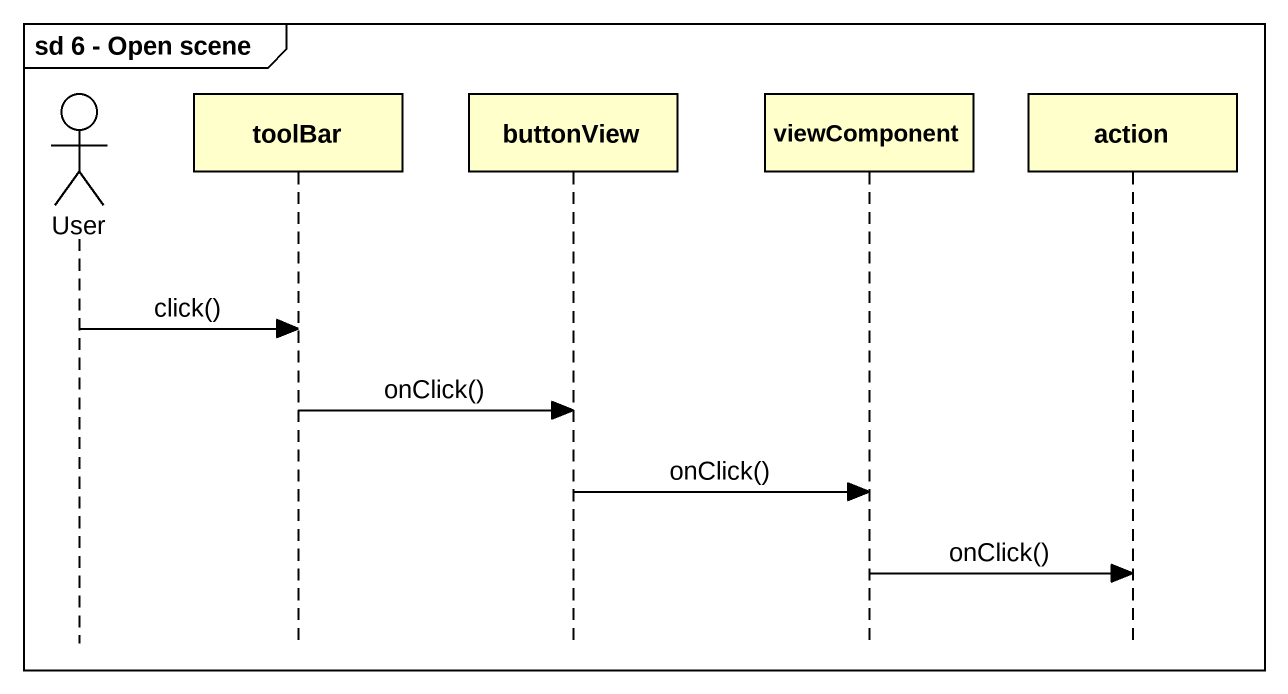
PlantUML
@startuml
mainframe sd 6 - Open scene
hide footbox
actor User
participant toolBar
participant buttonView
participant viewComponent
participant "action" as action_

User -> toolBar : click()
toolBar -> buttonView : onClick()
buttonView -> viewComponent : onClick()
viewComponent -> action_ : onClick()
@enduml
